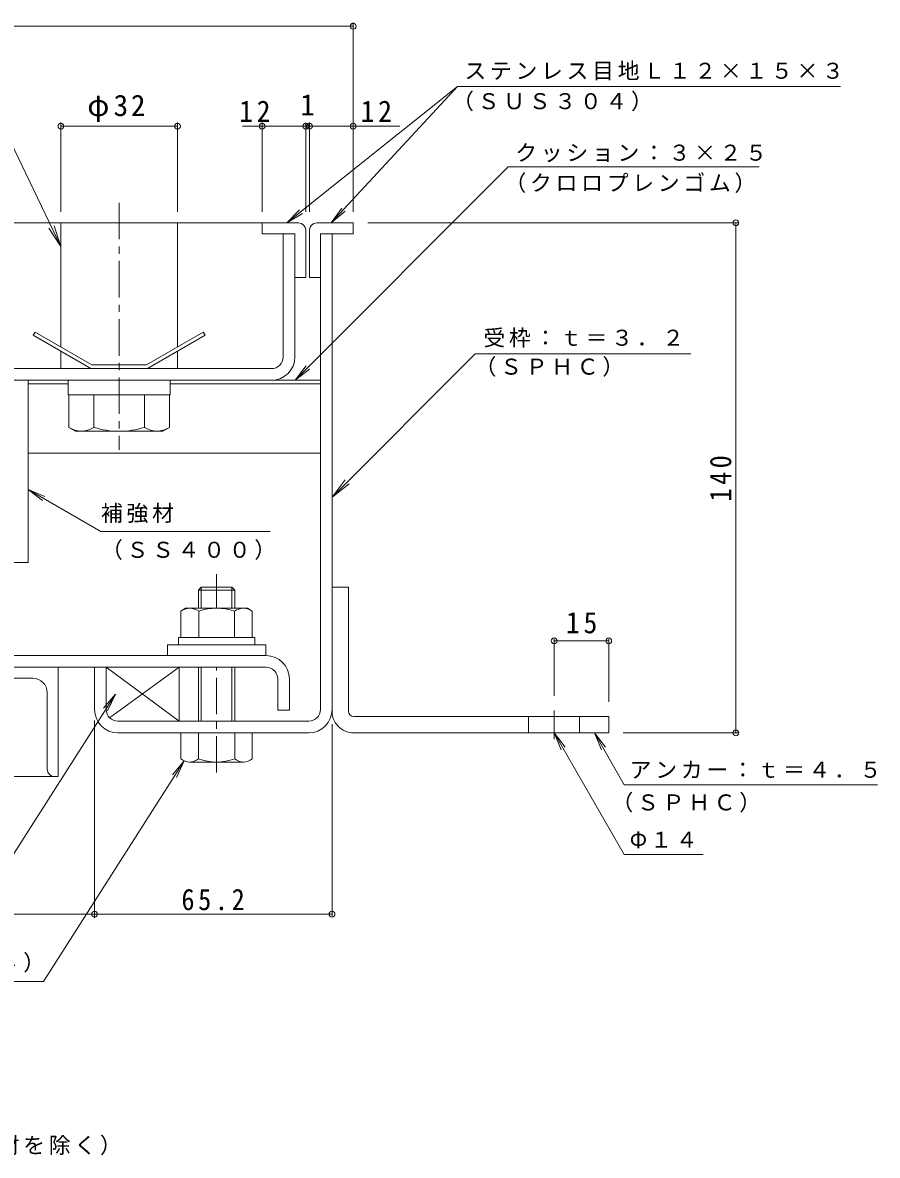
# Model space of a CAD drawing. Units: millimetres on the paper, enlarged 10 times, with parts at other scales. Extents: x -2620 to 2731, y -1962 to 1737.
# Drawn here: x 1557 to 2731, y 153 to 1707 of the extents above; entities that cross this region are included whole.
import ezdxf
from ezdxf.enums import TextEntityAlignment as Align

# ---------------------------------------------------------------- set-up
doc = ezdxf.new("R2010")
doc.units = ezdxf.units.MM
doc.header["$LTSCALE"] = 10
doc.header["$PDMODE"] = 32
doc.header["$PDSIZE"] = 8
doc.linetypes.add('CHAIN1', pattern=[8, 5, -1, 1, -1])
for name, color, linetype, lineweight in [('D-1', 2, 'Continuous', 9), ('D-2', 3, 'Continuous', 9), ('D-3', 4, 'Continuous', 9), ('D-5', 7, 'Continuous', 9), ('D-6', 6, 'Continuous', 9), ('D-7', 5, 'Continuous', 5), ('D-8', 5, 'Continuous', 5), ('D-9', 134, 'Continuous', 5), ('D-A', 3, 'Continuous', 9), ('D-B', 6, 'Continuous', 9), ('D-C', 5, 'Continuous', 5), ('D-E', 3, 'Continuous', 9), ('D-F', 7, 'Continuous', 9)]:
    doc.layers.add(name, color=color, linetype=linetype, lineweight=lineweight)
doc.styles.add('ＭＳ ゴシック', font='')
doc.styles.get('ＭＳ ゴシック').set_extended_font_data('MS Gothic')

msp = doc.modelspace()

# ---------------------------------------------------------------- linework, layer by layer
at = {"layer": 'D-1'}
for p, q in [((1966.1, 764.6), (1966.1, 1417.6)), ((1982.1, 764.6), (1982.1, 1417.6)), ((1672.1, 764.6), (1672.1, 822.6)), ((1688.1, 748.6), (1950.1, 748.6)), ((1688.1, 732.6), (1798.6, 732.6)), ((1950.1, 732.6), (1848.6, 732.6))]:
    msp.add_line(p, q, dxfattribs=at)
msp.add_lwpolyline([(1656.1, 764.6), (1656.1, 822.6), (1672.1, 822.6)], dxfattribs=at)
for centre, radius, start, end in [((1688.1, 764.6), 32, 180, 270), ((1688.1, 764.6), 16, 180, 270), ((1950.1, 764.6), 16, 270, 0), ((1950.1, 764.6), 32, 270, 0)]:
    msp.add_arc(centre, radius, start, end, dxfattribs=at)
at = {"layer": 'D-2'}
for p, q in [((1931.1, 1417.6), (1915.1, 1417.6)), ((1915.1, 1248.6), (1915.1, 1417.6)), ((1931.1, 1248.6), (1931.1, 1417.6)), ((1899.1, 1232.6), (250.37, 1232.6)), ((250.37, 1216.6), (1899.1, 1216.6))]:
    msp.add_line(p, q, dxfattribs=at)
for radius in [16, 32]:
    msp.add_arc((1899.1, 1248.6), radius, 270, 0, dxfattribs=at)
at = {"layer": 'D-3'}
for p, q in [((1886.1, 1432.6), (250.37, 1432.6)), ((1961.1, 1432.6), (2011.1, 1432.6)), ((1946.1, 1422.6), (1946.1, 1357.6)), ((1951.1, 1422.6), (1951.1, 1357.6)), ((1966.1, 1357.6), (1966.1, 1417.6)), ((1931.1, 1357.6), (1946.1, 1357.6)), ((1966.1, 1357.6), (1951.1, 1357.6)), ((1574.41, 1282.6), (1571.91, 1278.27)), ((1571.91, 1278.27), (1651.01, 1232.6)), ((1574.41, 1282.6), (1652.35, 1237.6)), ((1805.29, 1282.6), (1727.35, 1237.6)), ((1807.79, 1278.27), (1728.69, 1232.6)), ((1805.29, 1282.6), (1807.79, 1278.27)), ((1651.01, 1232.6), (1728.69, 1232.6)), ((1652.35, 1237.6), (1727.35, 1237.6))]:
    msp.add_line(p, q, dxfattribs=at)
for points in [[(1936.1, 1432.6), (1886.1, 1432.6), (1886.1, 1417.6), (1931.1, 1417.6), (1931.1, 1357.6)], [(2011.1, 1432.6), (2011.1, 1417.6), (1966.1, 1417.6)]]:
    msp.add_lwpolyline(points, dxfattribs=at)
for centre, start, end in [((1936.1, 1422.6), 0, 90), ((1961.1, 1422.6), 90, 180)]:
    msp.add_arc(centre, 10, start, end, dxfattribs=at)
at = {"layer": 'D-5'}
for p, q in [((2154.65, 1620), (1920.01, 1432.6)), ((2154.65, 1620), (1981.13, 1432.6)), ((2154.65, 1620), (2680.49, 1620)), ((1529.43, 1567.35), (1609.85, 1400.26)), ((2224.16, 1509.37), (1931.39, 1216.6)), ((2224.16, 1509.37), (2568.69, 1509.37)), ((1920.01, 1432.61), (1937.34, 1450.62)), ((1981.13, 1432.6), (1995.57, 1453.01)), ((1981.13, 1432.6), (2000.36, 1448.57)), ((1920.01, 1432.61), (1941.42, 1445.52)), ((1609.85, 1400.26), (1593.42, 1425.36)), ((1609.85, 1400.26), (1600.48, 1428.76)), ((2178.49, 1252.99), (1982.1, 1055.91)), ((2178.49, 1252.99), (2474.83, 1252.99)), ((1931.39, 1216.6), (1946.6, 1236.43)), ((1931.39, 1216.6), (1951.22, 1231.82)), ((1982.1, 1055.91), (2000.32, 1079.74)), ((1982.1, 1055.91), (2005.87, 1074.22)), ((1564.85, 1066.81), (1584.68, 1051.59)), ((1532.86, 547.48), (1684.58, 785.58)), ((1684.58, 785.58), (1668.51, 766.43)), ((1684.58, 785.58), (1674.02, 762.93)), ((2287.1, 732.6), (2296.67, 709.5)), ((2287.1, 732.6), (2302.32, 712.77)), ((2287.1, 732.6), (2383.51, 565.61)), ((2342.4, 732.6), (2383.51, 661.39)), ((2342.4, 732.6), (2351.96, 709.5)), ((2342.4, 732.6), (2357.62, 712.77)), ((1586.13, 391.48), (1779.05, 694.23)), ((1779.05, 694.23), (1762.98, 675.08)), ((1779.05, 694.23), (1768.48, 671.57)), ((2383.51, 661.39), (2730.95, 661.39)), ((2383.51, 565.61), (2491.56, 565.61)), ((881.26, 391.48), (1586.13, 391.48))]:
    msp.add_line(p, q, dxfattribs=at)
msp.add_lwpolyline([(1897.28, 1009.08), (1664.84, 1009.08), (1564.85, 1066.81), (1587.94, 1057.24)], dxfattribs=at)
at = {"layer": 'D-6'}
for p, q in [((250.37, 1216.6), (1966.1, 1216.6)), ((1564.85, 1211.6), (1619.85, 1211.6)), ((1759.85, 1211.6), (1966.1, 1211.6)), ((1564.85, 1116.6), (1966.1, 1116.6)), ((1672.1, 822.6), (1672.1, 764.6)), ((1676.62, 753.46), (1772.1, 822.6))]:
    msp.add_line(p, q, dxfattribs=at)
msp.add_lwpolyline([(1688.1, 748.6), (1772.1, 748.6), (1772.1, 822.6), (1672.1, 822.6), (1772.1, 748.6)], dxfattribs=at)
at = {"layer": 'D-7', "linetype": 'CHAIN1'}
for p, q in [((1823.6, 903.6), (1823.6, 950.27)), ((1823.6, 678.21), (1823.6, 822.6))]:
    msp.add_line(p, q, dxfattribs=at)
at = {"layer": 'D-7'}
for p, q in [((1802.66, 932.6), (1798.6, 928.54)), ((1848.6, 928.54), (1798.6, 928.54)), ((1798.6, 903.6), (1798.6, 928.54)), ((1844.54, 932.6), (1802.66, 932.6)), ((1802.66, 903.6), (1802.66, 932.6)), ((1844.54, 932.6), (1848.6, 928.54)), ((1844.54, 903.6), (1844.54, 932.6)), ((1848.6, 928.54), (1848.6, 905.1)), ((1848.6, 928.54), (1848.6, 903.6)), ((1798.6, 822.6), (1798.6, 748.6)), ((1802.66, 748.6), (1802.66, 822.6)), ((1844.54, 748.6), (1844.54, 822.6)), ((1848.6, 822.6), (1848.6, 748.6)), ((1872.6, 732.6), (1774.6, 732.6)), ((1774.6, 697.08), (1774.6, 732.6)), ((1798.6, 732.6), (1798.6, 697.08)), ((1848.6, 732.6), (1848.6, 697.08)), ((1872.6, 697.08), (1872.6, 732.6)), ((1860.6, 692.6), (1786.6, 692.6))]:
    msp.add_line(p, q, dxfattribs=at)
at = {"layer": 'D-7', "color": 2, "lineweight": 9}
for p, q in [((1774.52, 899.8), (1781.1, 903.6)), ((1866.1, 903.6), (1781.1, 903.6)), ((1774.52, 899.8), (1774.52, 863.6)), ((1799.06, 899.8), (1799.06, 863.6)), ((1848.13, 899.8), (1848.13, 863.6))]:
    msp.add_line(p, q, dxfattribs=at)
at = {"layer": 'D-7', "color": 6, "lineweight": 9}
for p, q in [((1771.1, 863.6), (1771.1, 853.6)), ((1771.1, 853.6), (1876.1, 853.6))]:
    msp.add_line(p, q, dxfattribs=at)
at = {"layer": 'D-7', "color": 134}
for p, q in [((1756.1, 853.6), (1756.1, 838.6)), ((1756.1, 853.6), (1891.1, 853.6)), ((1891.1, 853.6), (1891.1, 838.6)), ((1756.1, 838.6), (1891.1, 838.6))]:
    msp.add_line(p, q, dxfattribs=at)
at = {"layer": 'D-7', "color": 2, "lineweight": 9}
msp.add_lwpolyline([(1866.1, 903.6), (1872.67, 899.8), (1872.67, 863.6), (1774.52, 863.6)], dxfattribs=at)
at = {"layer": 'D-7', "color": 6, "lineweight": 9}
msp.add_lwpolyline([(1771.1, 863.6), (1876.1, 863.6), (1876.1, 853.6)], dxfattribs=at)
at = {"layer": 'D-7', "color": 2, "lineweight": 9}
for centre, radius, start, end in [((1789.01, 874.72), 28.97, 94.38438, 120), ((1786.03, 879.4), 24.21, 57.42749, 88.18784), ((1823.6, 822.4), 81.2, 72.41188, 107.5881), ((1861.17, 879.4), 24.21, 91.81215, 122.57249), ((1858.19, 874.72), 28.97, 59.99998, 85.6156)]:
    msp.add_arc(centre, radius, start, end, dxfattribs=at)
at = {"layer": 'D-7'}
for centre, radius, start, end in [((1786.6, 710.93), 18.33, 229.1022, 310.89809), ((1823.6, 764.68), 72.08, 249.70546, 290.29454), ((1860.6, 710.93), 18.33, 229.10191, 310.8978)]:
    msp.add_arc(centre, radius, start, end, dxfattribs=at)
at = {"layer": 'D-8'}
for p, q in [((564.85, 1216.6), (1564.85, 1216.6)), ((1564.85, 1216.6), (1564.85, 966.6)), ((1564.85, 966.6), (564.85, 966.6))]:
    msp.add_line(p, q, dxfattribs=at)
at = {"layer": 'D-9'}
for p in [(1557.3, 1216.6), (1564.85, 966.6)]:
    msp.add_line(p, (1564.85, 1216.6), dxfattribs=at)
msp.add_lwpolyline([(1314.85, 974.15), (1314.85, 966.6), (1564.85, 966.6)], dxfattribs=at)
at = {"layer": 'D-A'}
for p, q in [((1891.6, 838.6), (250.37, 838.6)), ((250.37, 822.6), (1891.6, 822.6)), ((1907.6, 806.6), (1907.6, 763.6)), ((1923.6, 806.6), (1923.6, 763.6)), ((1907.6, 763.6), (1923.6, 763.6))]:
    msp.add_line(p, q, dxfattribs=at)
for radius in [32, 16]:
    msp.add_arc((1891.6, 806.6), radius, 0, 90, dxfattribs=at)
at = {"layer": 'D-B'}
for p, q in [((1456.1, 822.6), (1606.1, 822.6)), ((1606.1, 822.6), (1606.1, 672.6)), ((1466.1, 807.6), (1571.1, 807.6)), ((1591.1, 682.6), (1591.1, 787.6)), ((1601.1, 672.6), (250.37, 672.6)), ((1601.1, 672.6), (1606.1, 672.6))]:
    msp.add_line(p, q, dxfattribs=at)
for centre, radius, start, end in [((1571.1, 787.6), 20, 0, 90), ((1601.1, 682.6), 10, 180, 270)]:
    msp.add_arc(centre, radius, start, end, dxfattribs=at)
at = {"layer": 'D-C', "color": 2, "linetype": 'CHAIN1', "lineweight": 9}
msp.add_line((1689.85, 1460.28), (1689.85, 1120.97), dxfattribs=at)
at = {"layer": 'D-C', "color": 2, "lineweight": 9}
for p, q in [((1609.85, 1432.6), (1609.85, 1262.14)), ((1609.85, 1432.6), (1769.85, 1432.6)), ((1769.85, 1432.6), (1769.85, 1262.14)), ((1609.85, 1256.36), (1609.85, 1232.6)), ((1769.85, 1256.36), (1769.85, 1232.6)), ((1609.85, 1232.6), (1769.85, 1232.6))]:
    msp.add_line(p, q, dxfattribs=at)
at = {"layer": 'D-C', "color": 134}
for p, q in [((1619.85, 1216.6), (1619.85, 1196.6)), ((1619.85, 1216.6), (1759.85, 1216.6)), ((1759.85, 1216.6), (1759.85, 1196.6)), ((1619.85, 1196.6), (1759.85, 1196.6))]:
    msp.add_line(p, q, dxfattribs=at)
at = {"layer": 'D-C'}
for p, q in [((1620.57, 1196.6), (1620.57, 1151.96)), ((1759.13, 1196.6), (1620.57, 1196.6)), ((1655.21, 1151.96), (1655.21, 1196.6)), ((1724.49, 1151.96), (1724.49, 1196.6)), ((1759.13, 1151.96), (1759.13, 1196.6)), ((1629.85, 1146.6), (1620.57, 1151.96))]:
    msp.add_line(p, q, dxfattribs=at)
msp.add_lwpolyline([(1629.85, 1146.6), (1749.85, 1146.6), (1759.13, 1151.96)], dxfattribs=at)
for centre, radius, start, end in [((1641.01, 1187.37), 40.89, 240, 265.61574), ((1636.8, 1180.77), 34.18, 271.81354, 302.57069), ((1689.85, 1261.24), 114.64, 252.41203, 287.58795), ((1742.89, 1180.77), 34.18, 237.42929, 268.18645), ((1738.68, 1187.37), 40.89, 274.38425, 299.99998)]:
    msp.add_arc(centre, radius, start, end, dxfattribs=at)
at = {"layer": 'D-E'}
for p, q in [((1982.1, 932.61), (1982.1, 764.6)), ((1982.1, 932.61), (2004.6, 932.61)), ((2004.6, 762.6), (2004.6, 932.61)), ((2012.1, 755.1), (2362.1, 755.1)), ((2252.1, 732.6), (2252.1, 755.1)), ((2322.1, 732.6), (2322.1, 755.1)), ((2362.1, 755.1), (2362.1, 732.6)), ((2362.1, 732.6), (2012.1, 732.6))]:
    msp.add_line(p, q, dxfattribs=at)
at = {"layer": 'D-E', "linetype": 'CHAIN1'}
msp.add_line((2287.1, 723.87), (2287.1, 763.31), dxfattribs=at)
at = {"layer": 'D-E'}
for radius, start in [(30, 176.17647), (7.5, 180.00027)]:
    msp.add_arc((2012.1, 762.6), radius, start, 270, dxfattribs=at)
at = {"layer": 'D-F'}
for p, q in [((2011.1, 1702.41), (187.94, 1702.41)), ((2011.1, 1447.6), (2011.1, 1707.41)), ((1609.85, 1447.6), (1609.85, 1570.22)), ((1769.85, 1447.6), (1769.85, 1570.22)), ((1886.1, 1447.6), (1886.1, 1570.23)), ((1946.1, 1447.6), (1946.1, 1570.23)), ((1951.1, 1447.6), (1951.1, 1570.23)), ((1609.85, 1565.22), (1769.85, 1565.22)), ((1859.07, 1565.23), (1946.1, 1565.23)), ((1946.1, 1565.23), (1951.1, 1565.23)), ((1951.1, 1565.23), (2075.45, 1565.23)), ((2539.73, 1432.6), (2031.1, 1432.6)), ((2536.73, 732.6), (2536.73, 1432.6)), ((2287.1, 861.85), (2287.1, 783.31)), ((2287.1, 858.85), (2362.1, 858.85)), ((2362.1, 861.85), (2362.1, 775.1)), ((1656.09, 749.6), (1656.09, 478.82)), ((1982.1, 480.82), (1982.1, 744.6)), ((2539.73, 732.6), (2382.1, 732.6)), ((1656.09, 483.82), (187.94, 483.82)), ((1656.09, 483.82), (1982.1, 483.82))]:
    msp.add_line(p, q, dxfattribs=at)
for p in [(2011.1, 1702.41), (1609.85, 1565.22), (1769.85, 1565.22), (1886.1, 1565.23), (1946.1, 1565.23), (1951.1, 1565.23), (2011.1, 1565.23), (2536.73, 1432.6), (2287.1, 858.85), (2362.1, 858.85), (2536.73, 732.6), (1656.09, 483.82), (1982.1, 483.82)]:
    msp.add_point(p, dxfattribs=at)

# ---------------------------------------------------------------- texts
at = {"layer": 'D-5', "char_height": 21.99, "attachment_point": 7, "style": 'ＭＳ ゴシック'}
for s, insert in [('\\T1.17;ステンレス目地Ｌ１２×１５×３', (2163.84, 1628.17)), ('\\T1.17;（ＳＵＳ３０４）', (2147, 1585.73)), ('\\T1.17;クッション：３×２５', (2233.71, 1515.7)), ('\\T1.17;（クロロプレンゴム）', (2218.89, 1473.6)), ('\\T1.17;受枠：ｔ＝３．２', (2189.99, 1261.54)), ('\\T1.17;（ＳＰＨＣ）', (2177.83, 1221.4)), ('\\T1.17;補強材', (1664.84, 1020.55)), ('\\T1.17;（ＳＳ４００）', (1664.84, 970.03)), ('\\T1.17;アンカー：ｔ＝４．５', (2390.81, 669.91)), ('\\T1.17;（ＳＰＨＣ）', (2365.83, 623.31)), ('\\T1.17;Φ１４', (2390.81, 574.13)), ('\\T1.17;六角ボルト：Ｍ１０×４０（ＳＵＳ３０４）', (891.4, 403.5)), ('\\T1.17;表面処理：下塗り＋焼付塗装（但し目地、把手、パッキン、クッション材を除く）', (400.01, 152.76))]:
    msp.add_mtext(s, dxfattribs=dict(at, insert=insert))
at = {"layer": 'D-F', "color": 2, "style": 'ＭＳ ゴシック'}
msp.add_text('1', height=29.33, dxfattribs=at).set_placement((1938.6, 1571.23), align=Align.BOTTOM_LEFT)
at = {"layer": 'D-F', "color": 2, "char_height": 29.33, "attachment_point": 7, "style": 'ＭＳ ゴシック'}
for s, insert in [('\\T1.19;φ32', (1646.1, 1571.22)), ('\\T1.27;\\W0.95;12', (1854.59, 1571.23)), ('\\T1.27;\\W0.95;12', (2021.37, 1571.23)), ('\\T1.27;\\W0.95;15', (2303.35, 868.85)), ('\\T1.28;\\W0.9;65.2', (1775.34, 488.82))]:
    msp.add_mtext(s, dxfattribs=dict(at, insert=insert))
at = {"layer": 'D-F', "color": 2, "insert": (2530.73, 1050.1), "char_height": 29.33, "attachment_point": 7, "rotation": 90, "style": 'ＭＳ ゴシック'}
msp.add_mtext('\\T1.27;\\W0.9;140', dxfattribs=at)

doc.saveas('drawing.dxf')
